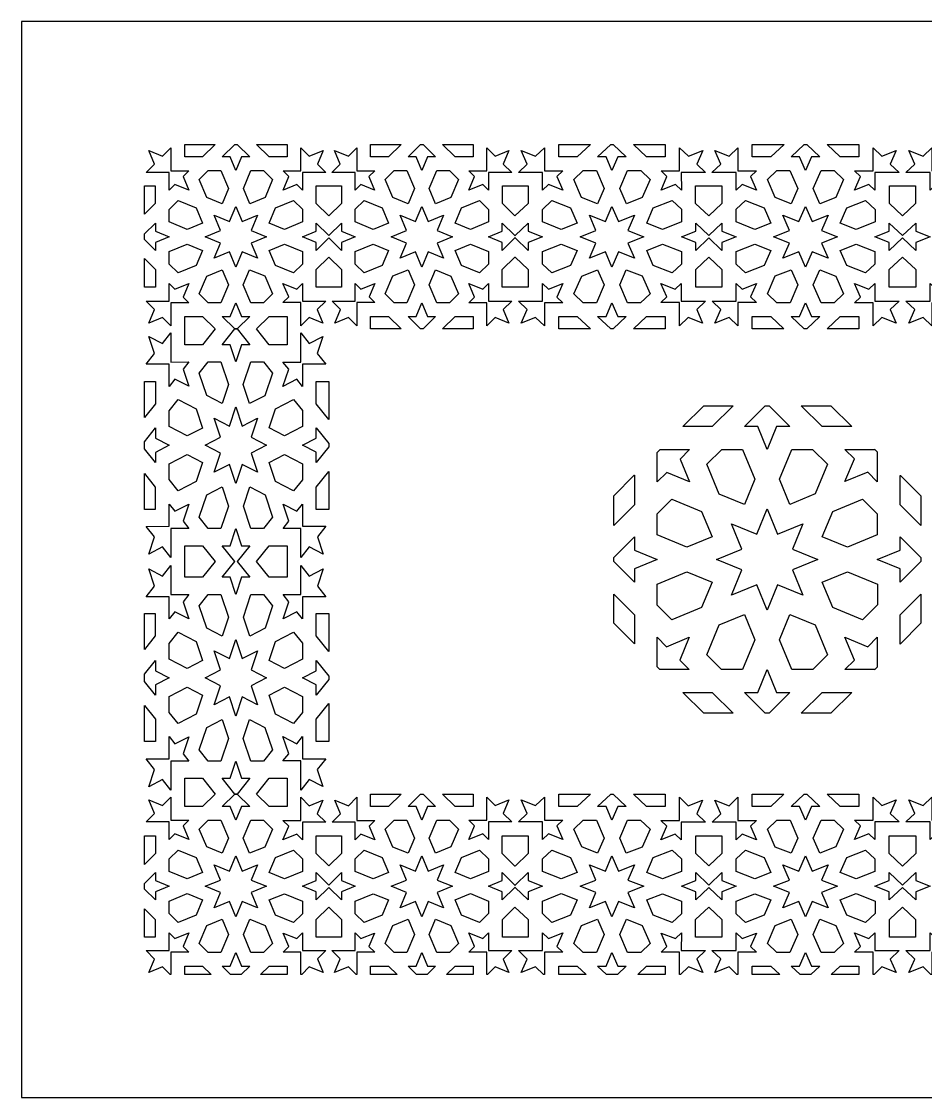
# Model space of a CAD drawing. Extents: x -445 to 445, y -175 to 175.
# Drawn here: x -445 to -150.9, y -175 to 175 of the extents above; entities that cross this region are included whole.
import ezdxf

# ---------------------------------------------------------------- set-up
doc = ezdxf.new("R2010")
doc.units = 0
doc.header["$MEASUREMENT"] = 0
doc.layers.add('LAYER_1', color=18, linetype='CONTINUOUS')

msp = doc.modelspace()

# ---------------------------------------------------------------- linework, layer by layer
at = {"layer": 'LAYER_1'}
for points in [[(-445, -175), (445, -175), (445, 175), (-445, 175)], [(-396.38, 126.46), (-390.58, 126.46), (-392.44, 124.62), (-390.59, 120.18), (-395.07, 122.02), (-396.93, 120.18), (-396.92, 125.93), (-404.49, 125.93), (-401.75, 128.64), (-403.61, 133.08), (-399.13, 131.24), (-396.38, 133.96)], [(-386.08, 130.93), (-391.91, 130.93), (-391.91, 135), (-381.97, 135)], [(-374.87, 134.99), (-370.76, 130.93), (-373.4, 130.93), (-375.25, 126.49), (-377.11, 130.93), (-379.74, 130.93), (-375.63, 134.99), (-375.64, 135), (-374.86, 135)], [(-358.59, 130.93), (-364.42, 130.93), (-368.53, 135), (-358.59, 135)], [(-351.36, 131.24), (-346.88, 133.08), (-348.74, 128.64), (-345.99, 125.92), (-353.57, 125.93), (-353.57, 120.18), (-355.43, 122.02), (-359.91, 120.19), (-358.05, 124.62), (-359.91, 126.47), (-354.11, 126.46), (-354.1, 133.95)], [(-335.89, 126.46), (-330.08, 126.47), (-331.94, 124.62), (-330.09, 120.19), (-334.57, 122.02), (-336.43, 120.18), (-336.42, 125.93), (-344, 125.92), (-341.26, 128.64), (-343.11, 133.08), (-338.63, 131.24), (-335.89, 133.95)], [(-325.58, 130.93), (-331.4, 130.93), (-331.4, 135), (-321.47, 135)], [(-314.36, 134.99), (-310.26, 130.93), (-312.89, 130.93), (-314.74, 126.49), (-316.6, 130.93), (-319.23, 130.93), (-315.13, 134.99), (-315.14, 135), (-314.35, 135)], [(-298.09, 130.93), (-303.91, 130.93), (-308.02, 135), (-298.09, 135)], [(-290.87, 131.24), (-286.39, 133.08), (-288.24, 128.64), (-285.51, 125.93), (-293.07, 125.93), (-293.07, 120.18), (-294.93, 122.02), (-299.41, 120.18), (-297.55, 124.62), (-299.41, 126.46), (-293.61, 126.46), (-293.62, 133.96)], [(-274.87, 126.46), (-268.83, 126.46), (-270.77, 124.62), (-268.84, 120.18), (-273.5, 122.02), (-275.44, 120.18), (-275.43, 125.93), (-283.31, 125.93), (-280.46, 128.64), (-282.39, 133.08), (-277.73, 131.24), (-274.87, 133.96)], [(-264.15, 130.93), (-270.21, 130.93), (-270.21, 135), (-259.87, 135)], [(-252.48, 134.99), (-248.2, 130.93), (-250.94, 130.93), (-252.87, 126.49), (-254.81, 130.93), (-257.54, 130.93), (-253.27, 134.99), (-253.28, 135), (-252.46, 135)], [(-235.54, 130.93), (-241.6, 130.93), (-245.88, 135), (-235.54, 135)], [(-228.01, 131.24), (-223.35, 133.08), (-225.28, 128.64), (-222.42, 125.92), (-230.31, 125.93), (-230.3, 120.18), (-232.24, 122.02), (-236.9, 120.19), (-234.97, 124.62), (-236.91, 126.47), (-230.87, 126.46), (-230.86, 133.95)], [(-211.9, 126.46), (-205.86, 126.47), (-207.8, 124.62), (-205.86, 120.19), (-210.53, 122.02), (-212.46, 120.18), (-212.46, 125.93), (-220.35, 125.92), (-217.49, 128.64), (-219.42, 133.08), (-214.76, 131.24), (-211.91, 133.95)], [(-201.17, 130.93), (-207.23, 130.93), (-207.23, 135), (-196.89, 135)], [(-189.5, 134.99), (-185.22, 130.93), (-187.96, 130.93), (-189.89, 126.49), (-191.83, 130.93), (-194.56, 130.93), (-190.29, 134.99), (-190.3, 135), (-189.49, 135)], [(-172.56, 130.93), (-178.62, 130.93), (-182.9, 135), (-172.56, 135)], [(-165.04, 131.24), (-160.38, 133.08), (-162.31, 128.64), (-159.46, 125.93), (-167.34, 125.93), (-167.33, 120.18), (-169.27, 122.02), (-173.93, 120.18), (-172, 124.62), (-173.94, 126.46), (-167.9, 126.46), (-167.9, 133.96)], [(-148.78, 126.46), (-142.74, 126.46), (-144.68, 124.62), (-142.75, 120.18), (-147.41, 122.02), (-149.35, 120.18), (-149.34, 125.93), (-157.22, 125.93), (-154.37, 128.64), (-156.3, 133.08), (-151.64, 131.24), (-148.78, 133.96)], [(-377.68, 120.68), (-379.75, 115.74), (-384.73, 117.78), (-387.16, 123.59), (-384.22, 126.49), (-380.11, 126.49)], [(-363.34, 123.59), (-365.77, 117.78), (-370.75, 115.74), (-372.82, 120.69), (-370.39, 126.49), (-366.28, 126.49)], [(-317.17, 120.69), (-319.24, 115.74), (-324.22, 117.78), (-326.65, 123.59), (-323.72, 126.49), (-319.6, 126.49)], [(-302.84, 123.59), (-305.27, 117.78), (-310.25, 115.74), (-312.32, 120.68), (-309.89, 126.49), (-305.77, 126.49)], [(-255.4, 120.68), (-257.55, 115.74), (-262.74, 117.78), (-265.27, 123.59), (-262.21, 126.49), (-257.93, 126.49)], [(-240.48, 123.59), (-243.01, 117.78), (-248.19, 115.74), (-250.35, 120.69), (-247.82, 126.49), (-243.53, 126.49)], [(-192.42, 120.69), (-194.58, 115.74), (-199.76, 117.78), (-202.29, 123.59), (-199.24, 126.49), (-194.95, 126.49)], [(-177.5, 123.59), (-180.03, 117.78), (-185.21, 115.74), (-187.37, 120.68), (-184.84, 126.49), (-180.55, 126.49)], [(-401.46, 115.81), (-405, 112.32), (-405, 121.58), (-401.46, 121.58)], [(-340.9, 115.81), (-344.99, 111.75), (-345, 111.76), (-345, 111.75), (-349.1, 115.81), (-349.1, 121.57), (-340.9, 121.57)], [(-280.15, 115.81), (-284.43, 111.76), (-288.54, 115.81), (-288.54, 121.58), (-280.15, 121.58)], [(-217.12, 115.81), (-221.38, 111.75), (-221.38, 111.76), (-221.39, 111.75), (-225.65, 115.81), (-225.65, 121.57), (-217.12, 121.57)], [(-154.06, 115.81), (-158.34, 111.76), (-162.61, 115.81), (-162.61, 121.58), (-154.06, 121.58)], [(-388.18, 114.38), (-386.12, 109.44), (-391.11, 107.39), (-396.97, 109.8), (-396.97, 113.88), (-394.04, 116.78)], [(-353.56, 113.91), (-353.56, 109.81), (-359.42, 107.4), (-364.4, 109.44), (-362.33, 114.39), (-356.47, 116.8)], [(-327.66, 114.39), (-325.59, 109.44), (-330.58, 107.4), (-336.44, 109.81), (-336.44, 113.91), (-333.53, 116.8)], [(-293.02, 113.88), (-293.02, 109.8), (-298.88, 107.39), (-303.88, 109.44), (-301.82, 114.38), (-295.95, 116.78)], [(-266.33, 114.38), (-264.18, 109.44), (-269.38, 107.39), (-275.48, 109.8), (-275.48, 113.88), (-272.43, 116.78)], [(-230.29, 113.91), (-230.29, 109.81), (-236.39, 107.4), (-241.58, 109.44), (-239.43, 114.39), (-233.32, 116.8)], [(-203.34, 114.39), (-201.19, 109.44), (-206.37, 107.4), (-212.48, 109.81), (-212.47, 113.91), (-209.44, 116.8)], [(-167.28, 113.88), (-167.28, 109.8), (-173.39, 107.39), (-178.58, 109.44), (-176.44, 114.38), (-170.34, 116.78)], [(-373.19, 109.94), (-368.2, 111.99), (-370.27, 107.05), (-365.27, 105), (-370.26, 102.95), (-368.2, 98.01), (-373.19, 100.06), (-375.25, 95.12), (-377.32, 100.06), (-382.31, 98.01), (-380.24, 102.95), (-385.23, 105), (-380.24, 107.05), (-382.31, 111.99), (-377.32, 109.94), (-375.25, 114.88)], [(-312.68, 109.94), (-307.69, 111.99), (-309.75, 107.05), (-304.77, 105), (-309.75, 102.95), (-307.69, 98.01), (-312.68, 100.06), (-314.74, 95.12), (-316.81, 100.06), (-321.8, 98.01), (-319.73, 102.95), (-324.72, 105), (-319.73, 107.05), (-321.79, 111.99), (-316.81, 109.94), (-314.74, 114.88)], [(-250.73, 109.94), (-245.54, 111.99), (-247.69, 107.05), (-242.49, 105), (-247.68, 102.95), (-245.53, 98.01), (-250.73, 100.06), (-252.87, 95.12), (-255.03, 100.06), (-260.22, 98.01), (-258.07, 102.95), (-263.26, 105), (-258.07, 107.05), (-260.22, 111.99), (-255.03, 109.94), (-252.87, 114.88)], [(-187.74, 109.94), (-182.55, 111.99), (-184.7, 107.05), (-179.51, 105), (-184.7, 102.95), (-182.55, 98.01), (-187.74, 100.06), (-189.89, 95.12), (-192.04, 100.06), (-197.24, 98.01), (-195.09, 102.95), (-200.28, 105), (-195.08, 107.05), (-197.23, 111.99), (-192.04, 109.94), (-189.89, 114.88)], [(-401.44, 106.83), (-396.96, 104.99), (-401.44, 103.16), (-401.44, 100.55), (-405, 104.08), (-405, 105.9), (-401.44, 109.44)], [(-340.92, 106.83), (-336.44, 104.99), (-340.92, 103.15), (-340.92, 100.55), (-345, 104.59), (-349.08, 100.55), (-349.08, 103.15), (-353.56, 104.99), (-349.08, 106.83), (-349.08, 109.43), (-345, 105.39), (-340.92, 109.43)], [(-280.13, 106.83), (-275.47, 104.99), (-280.13, 103.16), (-280.13, 100.55), (-284.4, 104.61), (-284.4, 104.62), (-284.43, 104.59), (-284.46, 104.62), (-284.46, 104.61), (-288.56, 100.55), (-288.56, 103.16), (-293.04, 104.99), (-288.56, 106.83), (-288.56, 109.44), (-284.46, 105.37), (-284.46, 105.38), (-284.46, 105.37), (-284.43, 105.4), (-284.4, 105.37), (-284.4, 105.38), (-284.4, 105.37), (-280.13, 109.44)], [(-217.14, 106.83), (-212.47, 104.99), (-217.14, 103.15), (-217.14, 100.55), (-221.38, 104.59), (-225.63, 100.55), (-225.63, 103.15), (-230.29, 104.99), (-225.63, 106.83), (-225.63, 109.43), (-221.38, 105.39), (-217.14, 109.43)], [(-154.04, 106.83), (-149.38, 104.99), (-154.04, 103.16), (-154.04, 100.55), (-158.31, 104.61), (-158.31, 104.62), (-158.34, 104.59), (-158.37, 104.62), (-158.37, 104.61), (-162.64, 100.55), (-162.64, 103.16), (-167.3, 104.99), (-162.64, 106.83), (-162.64, 109.44), (-158.37, 105.37), (-158.37, 105.38), (-158.37, 105.37), (-158.34, 105.4), (-158.31, 105.37), (-158.31, 105.38), (-158.31, 105.37), (-154.04, 109.44)], [(-386.1, 100.56), (-388.17, 95.61), (-394.03, 93.21), (-396.94, 96.09), (-396.94, 100.2), (-391.08, 102.6)], [(-353.56, 100.19), (-353.56, 96.08), (-356.47, 93.2), (-362.33, 95.6), (-364.4, 100.55), (-359.42, 102.59)], [(-325.59, 100.55), (-327.66, 95.6), (-333.53, 93.2), (-336.44, 96.08), (-336.44, 100.19), (-330.58, 102.59)], [(-293.05, 100.2), (-293.06, 96.09), (-295.97, 93.21), (-301.83, 95.61), (-303.9, 100.56), (-298.92, 102.6)], [(-264.16, 100.56), (-266.32, 95.61), (-272.42, 93.21), (-275.45, 96.09), (-275.45, 100.2), (-269.35, 102.6)], [(-230.29, 100.19), (-230.29, 96.08), (-233.32, 93.2), (-239.43, 95.6), (-241.58, 100.55), (-236.39, 102.59)], [(-201.19, 100.55), (-203.34, 95.6), (-209.44, 93.2), (-212.47, 96.08), (-212.48, 100.19), (-206.37, 102.59)], [(-167.32, 100.2), (-167.32, 96.09), (-170.35, 93.21), (-176.45, 95.61), (-178.61, 100.56), (-173.42, 102.6)], [(-340.92, 94.34), (-340.92, 88.57), (-349.07, 88.57), (-349.07, 94.34), (-345, 98.37)], [(-280.13, 94.34), (-280.13, 88.58), (-288.56, 88.58), (-288.56, 94.34), (-284.45, 98.4), (-284.43, 98.37), (-284.4, 98.4)], [(-217.14, 94.34), (-217.14, 88.57), (-225.63, 88.57), (-225.63, 94.34), (-221.38, 98.37)], [(-154.04, 94.34), (-154.04, 88.58), (-162.64, 88.58), (-162.64, 94.34), (-158.37, 98.4), (-158.34, 98.37), (-158.31, 98.4)], [(-401.44, 94.34), (-401.44, 88.58), (-405, 88.58), (-405, 97.86)], [(-377.67, 89.31), (-380.1, 83.5), (-384.22, 83.5), (-387.15, 86.4), (-384.72, 92.21), (-379.74, 94.25)], [(-365.79, 92.22), (-363.36, 86.41), (-366.29, 83.51), (-370.41, 83.51), (-372.84, 89.32), (-370.77, 94.26)], [(-317.16, 89.32), (-319.59, 83.51), (-323.7, 83.51), (-326.64, 86.41), (-324.21, 92.22), (-319.23, 94.26)], [(-305.27, 92.21), (-302.85, 86.4), (-305.78, 83.5), (-309.9, 83.5), (-312.32, 89.31), (-310.26, 94.25)], [(-255.39, 89.31), (-257.92, 83.5), (-262.21, 83.5), (-265.26, 86.4), (-262.73, 92.21), (-257.55, 94.25)], [(-243.02, 92.22), (-240.49, 86.41), (-243.55, 83.51), (-247.83, 83.51), (-250.36, 89.32), (-248.21, 94.26)], [(-192.41, 89.32), (-194.93, 83.51), (-199.22, 83.51), (-202.27, 86.41), (-199.75, 92.22), (-194.56, 94.26)], [(-180.04, 92.21), (-177.51, 86.4), (-180.56, 83.5), (-184.85, 83.5), (-187.38, 89.31), (-185.22, 94.25)], [(-395.07, 87.97), (-390.59, 89.81), (-392.45, 85.37), (-390.59, 83.53), (-396.39, 83.53), (-396.38, 76.03), (-399.13, 78.75), (-403.61, 76.91), (-401.75, 81.34), (-404.49, 84.06), (-396.93, 84.06), (-396.93, 89.81)], [(-353.59, 84.08), (-346.03, 84.08), (-348.77, 81.37), (-346.91, 76.93), (-351.39, 78.77), (-354.14, 76.05), (-354.13, 83.55), (-359.93, 83.55), (-358.07, 85.39), (-359.93, 89.83), (-355.45, 87.99), (-353.59, 89.83)], [(-334.55, 87.99), (-330.07, 89.83), (-331.92, 85.39), (-330.06, 83.55), (-335.86, 83.55), (-335.86, 76.05), (-338.6, 78.77), (-343.08, 76.93), (-341.23, 81.37), (-343.97, 84.08), (-336.4, 84.08), (-336.41, 89.83)], [(-293.07, 84.06), (-285.5, 84.06), (-288.24, 81.34), (-286.39, 76.91), (-290.87, 78.75), (-293.61, 76.03), (-293.61, 83.53), (-299.41, 83.53), (-297.55, 85.37), (-299.4, 89.81), (-294.92, 87.97), (-293.06, 89.81)], [(-273.5, 87.97), (-268.84, 89.81), (-270.77, 85.37), (-268.84, 83.53), (-274.87, 83.53), (-274.87, 76.03), (-277.73, 78.75), (-282.39, 76.91), (-280.46, 81.34), (-283.31, 84.06), (-275.44, 84.06), (-275.44, 89.81)], [(-230.33, 84.08), (-222.46, 84.08), (-225.31, 81.37), (-223.38, 76.93), (-228.04, 78.77), (-230.9, 76.05), (-230.89, 83.55), (-236.93, 83.55), (-234.99, 85.39), (-236.93, 89.83), (-232.26, 87.99), (-230.33, 89.83)], [(-210.5, 87.99), (-205.84, 89.83), (-207.77, 85.39), (-205.84, 83.55), (-211.87, 83.55), (-211.87, 76.05), (-214.73, 78.77), (-219.39, 76.93), (-217.46, 81.37), (-220.31, 84.08), (-212.44, 84.08), (-212.44, 89.83)], [(-167.33, 84.06), (-159.46, 84.06), (-162.31, 81.34), (-160.38, 76.91), (-165.04, 78.75), (-167.9, 76.03), (-167.89, 83.53), (-173.93, 83.53), (-172, 85.37), (-173.93, 89.81), (-169.26, 87.97), (-167.33, 89.81)], [(-147.41, 87.97), (-142.75, 89.81), (-144.68, 85.37), (-142.75, 83.53), (-148.78, 83.53), (-148.78, 76.03), (-151.64, 78.75), (-156.3, 76.91), (-154.37, 81.34), (-157.22, 84.06), (-149.35, 84.06), (-149.35, 89.81)], [(-373.4, 79.07), (-370.76, 79.07), (-374.87, 75.01), (-374.86, 75), (-375.64, 75), (-375.63, 75.01), (-379.74, 79.07), (-377.11, 79.07), (-375.25, 83.51)], [(-312.89, 79.07), (-310.26, 79.07), (-314.36, 75.01), (-314.35, 75), (-315.14, 75), (-315.13, 75.01), (-319.23, 79.07), (-316.6, 79.07), (-314.74, 83.51)], [(-250.94, 79.07), (-248.2, 79.07), (-252.48, 75.01), (-252.46, 75), (-253.28, 75), (-253.27, 75.01), (-257.54, 79.07), (-254.81, 79.07), (-252.87, 83.51)], [(-187.96, 79.07), (-185.22, 79.07), (-189.5, 75.01), (-189.49, 75), (-190.31, 75), (-190.29, 75.01), (-194.56, 79.07), (-191.83, 79.07), (-189.89, 83.51)], [(-381.98, 75), (-386.08, 69.87), (-391.91, 69.87), (-391.91, 75), (-391.91, 79.07), (-386.08, 79.07)], [(-358.59, 75), (-358.59, 69.87), (-364.42, 69.87), (-368.52, 75), (-364.42, 79.07), (-358.59, 79.07)], [(-321.47, 75), (-331.4, 75), (-331.4, 79.07), (-325.58, 79.07)], [(-298.09, 75), (-308.02, 75), (-303.91, 79.07), (-298.09, 79.07)], [(-259.88, 75), (-270.21, 75), (-270.21, 79.07), (-264.15, 79.07)], [(-235.54, 75), (-245.87, 75), (-241.6, 79.07), (-235.54, 79.07)], [(-196.9, 75), (-207.23, 75), (-207.23, 79.07), (-201.17, 79.07)], [(-172.56, 75), (-182.89, 75), (-178.62, 79.07), (-172.56, 79.07)], [(-396.39, 64.24), (-390.59, 64.25), (-392.45, 61.92), (-390.59, 56.33), (-395.07, 58.65), (-396.93, 56.32), (-396.93, 63.57), (-404.49, 63.58), (-401.75, 67), (-403.61, 72.59), (-399.13, 70.28), (-396.38, 73.7)], [(-374.87, 74.98), (-370.76, 69.86), (-373.4, 69.86), (-375.25, 64.27), (-377.11, 69.86), (-379.74, 69.86), (-375.63, 74.98), (-375.64, 75), (-374.86, 75)], [(-351.39, 70.25), (-346.91, 72.57), (-348.77, 66.97), (-346.03, 63.55), (-353.59, 63.54), (-353.59, 56.3), (-355.45, 58.62), (-359.93, 56.3), (-358.07, 61.9), (-359.93, 64.22), (-354.13, 64.21), (-354.14, 73.68)], [(-377.67, 56.96), (-379.74, 50.72), (-384.72, 53.3), (-387.15, 60.62), (-384.22, 64.28), (-380.1, 64.28)], [(-363.36, 60.61), (-365.79, 53.29), (-370.77, 50.71), (-372.84, 56.95), (-370.41, 64.27), (-366.29, 64.27)], [(-401.44, 50.61), (-405, 46.17), (-405, 57.88), (-401.44, 57.88)], [(-345, 45.53), (-349.07, 50.62), (-349.07, 57.89), (-345, 57.89)], [(-388.17, 49.01), (-386.1, 42.77), (-391.08, 40.19), (-396.94, 43.23), (-396.94, 48.4), (-394.03, 52.04)], [(-373.19, 43.4), (-368.2, 45.98), (-370.26, 39.75), (-365.27, 37.17), (-370.27, 34.59), (-368.2, 28.36), (-373.19, 30.94), (-375.25, 24.71), (-377.32, 30.94), (-382.31, 28.36), (-380.24, 34.59), (-385.23, 37.17), (-380.24, 39.75), (-382.31, 45.98), (-377.32, 43.4), (-375.25, 49.63)], [(-353.56, 48.42), (-353.56, 43.24), (-359.42, 40.2), (-364.4, 42.78), (-362.33, 49.02), (-356.47, 52.05)], [(-220.26, 43.22), (-229.81, 43.22), (-223.03, 50), (-213.48, 50)], [(-201.75, 49.98), (-194.97, 43.21), (-199.31, 43.21), (-202.37, 35.82), (-205.44, 43.21), (-209.78, 43.21), (-203, 49.98), (-203.03, 50), (-201.73, 50)], [(-174.87, 43.26), (-174.87, 43.22), (-184.49, 43.22), (-191.27, 50), (-181.61, 50)], [(-401.44, 39.5), (-396.96, 37.18), (-401.44, 34.86), (-401.44, 31.58), (-405, 36.04), (-405, 38.33), (-401.44, 42.78)], [(-345, 37.69), (-345, 36.68), (-349.08, 31.58), (-349.08, 34.87), (-353.56, 37.18), (-349.08, 39.5), (-349.08, 42.78)], [(-237.24, 35.75), (-227.66, 35.75), (-230.73, 32.68), (-227.67, 25.29), (-235.07, 28.35), (-238.14, 25.28), (-238.13, 34.86), (-238.17, 34.86), (-237.24, 35.79)], [(-206.36, 26.14), (-209.77, 17.89), (-218, 21.3), (-222.01, 30.98), (-217.16, 35.81), (-210.37, 35.81)], [(-182.73, 30.99), (-186.74, 21.32), (-194.96, 17.91), (-198.38, 26.16), (-194.37, 35.83), (-187.57, 35.83)], [(-166.51, 34.89), (-166.58, 34.89), (-166.58, 25.31), (-169.65, 28.39), (-177.05, 25.32), (-173.98, 32.72), (-177.05, 35.79), (-167.48, 35.78), (-167.48, 35.87)], [(-386.12, 31.57), (-388.18, 25.35), (-394.04, 22.32), (-396.97, 25.98), (-396.97, 31.12), (-391.11, 34.15)], [(-353.56, 31.11), (-353.56, 25.93), (-356.47, 22.3), (-362.33, 25.33), (-364.4, 31.57), (-359.42, 34.15)], [(-345, 28.65), (-345, 16.27), (-349.1, 16.27), (-349.1, 23.55), (-345, 28.66)], [(-401.46, 23.54), (-401.46, 16.27), (-405, 16.27), (-405, 27.95)], [(-245.59, 17.77), (-252.32, 11.04), (-252.32, 20.71), (-245.65, 27.38), (-245.59, 27.38)], [(-152.32, 20.71), (-152.32, 11.05), (-152.36, 11.01), (-159.14, 17.76), (-159.14, 27.37), (-158.98, 27.37)], [(-377.68, 17.4), (-380.11, 10.08), (-384.22, 10.08), (-387.16, 13.74), (-384.73, 21.06), (-379.75, 23.63)], [(-365.77, 21.05), (-363.34, 13.73), (-366.28, 10.07), (-370.39, 10.07), (-372.82, 17.39), (-370.75, 23.63)], [(-395.07, 15.71), (-390.59, 18.03), (-392.44, 12.43), (-390.58, 10.11), (-396.38, 10.12), (-396.38, 0.65), (-399.13, 4.08), (-403.61, 1.76), (-401.75, 7.36), (-404.49, 10.78), (-396.92, 10.79), (-396.93, 18.03)], [(-353.57, 10.79), (-345.99, 10.79), (-348.74, 7.36), (-346.88, 1.77), (-351.36, 4.08), (-354.1, 0.66), (-354.11, 10.11), (-359.91, 10.11), (-358.05, 12.43), (-359.91, 18.02), (-355.43, 15.71), (-353.57, 18.03)], [(-223.7, 15.66), (-220.29, 7.41), (-228.51, 4.01), (-238.19, 8.02), (-238.19, 14.86), (-233.38, 19.67)], [(-166.56, 14.85), (-166.56, 8), (-176.24, 3.99), (-184.47, 7.4), (-181.05, 15.64), (-171.37, 19.65)], [(-198.96, 8.24), (-190.72, 11.65), (-194.13, 3.41), (-185.9, 0), (-194.13, -3.41), (-190.72, -11.64), (-198.96, -8.23), (-202.37, -16.47), (-205.78, -8.24), (-214.01, -11.65), (-210.6, -3.41), (-218.85, 0), (-210.61, 3.41), (-214.02, 11.65), (-205.78, 8.23), (-202.37, 16.47)], [(-373.4, 4.48), (-370.76, 4.48), (-374.87, -0.64), (-374.86, -0.66), (-374.87, -0.67), (-370.76, -5.79), (-373.4, -5.79), (-375.25, -11.38), (-377.11, -5.79), (-379.74, -5.79), (-375.63, -0.67), (-375.64, -0.66), (-375.63, -0.64), (-379.74, 4.48), (-377.11, 4.48), (-375.25, 10.07)], [(-245.59, 3.08), (-238.19, 0.02), (-245.59, -3.05), (-245.59, -7.39), (-252.32, -0.65), (-252.32, 0.68), (-245.59, 7.42)], [(-152.37, 0.64), (-152.37, 0.63), (-152.32, 0.68), (-152.32, -0.67), (-152.37, -0.62), (-152.37, -0.63), (-152.37, -0.62), (-159.14, -7.39), (-159.14, -3.05), (-166.54, 0.01), (-159.14, 3.07), (-159.14, 7.42)], [(-381.97, -0.66), (-386.08, -5.79), (-391.91, -5.79), (-391.91, -0.66), (-391.91, 4.48), (-386.08, 4.48)], [(-358.59, -0.66), (-358.59, -5.79), (-364.42, -5.79), (-368.53, -0.66), (-364.42, 4.48), (-358.59, 4.48)], [(-396.38, -11.43), (-390.58, -11.42), (-392.44, -13.75), (-390.59, -19.34), (-395.07, -17.02), (-396.93, -19.34), (-396.92, -12.1), (-404.49, -12.09), (-401.75, -8.67), (-403.61, -3.08), (-399.13, -5.39), (-396.38, -1.96)], [(-351.36, -5.39), (-346.88, -3.08), (-348.74, -8.67), (-345.99, -12.1), (-353.57, -12.1), (-353.57, -19.34), (-355.43, -17.02), (-359.91, -19.33), (-358.05, -13.74), (-359.91, -11.42), (-354.11, -11.42), (-354.1, -1.97)], [(-220.29, -7.41), (-223.7, -15.65), (-233.38, -19.66), (-238.19, -14.85), (-238.19, -8.01), (-228.51, -4)], [(-166.51, -8), (-166.51, -14.79), (-171.35, -19.63), (-181.03, -15.63), (-184.43, -7.4), (-176.19, -3.99)], [(-377.68, -18.71), (-379.75, -24.94), (-384.73, -22.37), (-387.16, -15.05), (-384.22, -11.39), (-380.11, -11.39)], [(-363.34, -15.04), (-365.77, -22.37), (-370.75, -24.94), (-372.82, -18.71), (-370.39, -11.38), (-366.28, -11.38)], [(-245.55, -18.01), (-245.55, -27.48), (-252.32, -20.71), (-252.32, -11.26), (-252.31, -11.25)], [(-152.32, -20.71), (-159.1, -27.49), (-159.1, -18.02), (-152.32, -11.26)], [(-401.46, -24.85), (-405, -29.26), (-405, -17.58), (-401.46, -17.58)], [(-345, -29.96), (-345, -29.97), (-349.1, -24.86), (-349.1, -17.59), (-345, -17.59)], [(-206.38, -26.14), (-210.39, -35.82), (-217.19, -35.82), (-222.03, -30.98), (-218.02, -21.3), (-209.8, -17.9)], [(-186.72, -21.3), (-182.71, -30.98), (-187.56, -35.82), (-194.36, -35.82), (-198.36, -26.14), (-194.95, -17.9)], [(-388.18, -26.66), (-386.12, -32.88), (-391.11, -35.47), (-396.97, -32.43), (-396.97, -27.29), (-394.04, -23.63)], [(-353.56, -27.25), (-353.56, -32.42), (-359.42, -35.46), (-364.4, -32.88), (-362.33, -26.64), (-356.47, -23.61)], [(-373.19, -32.25), (-368.2, -29.67), (-370.27, -35.9), (-365.27, -38.48), (-370.26, -41.06), (-368.2, -47.29), (-373.19, -44.71), (-375.25, -50.94), (-377.32, -44.71), (-382.31, -47.29), (-380.24, -41.06), (-385.23, -38.48), (-380.24, -35.9), (-382.31, -29.67), (-377.32, -32.25), (-375.25, -26.02)], [(-235.1, -28.37), (-227.7, -25.31), (-230.77, -32.71), (-227.7, -35.78), (-237.26, -35.77), (-238.17, -34.87), (-238.17, -25.3)], [(-166.59, -34.88), (-166.49, -34.88), (-167.48, -35.87), (-167.48, -35.76), (-177.06, -35.77), (-173.99, -32.7), (-177.05, -25.3), (-169.65, -28.37), (-166.58, -25.3)], [(-401.44, -36.17), (-396.96, -38.49), (-401.44, -40.81), (-401.44, -44.09), (-405, -39.64), (-405, -37.35), (-401.44, -32.89)], [(-345, -37.99), (-345, -39), (-349.08, -44.1), (-349.08, -40.81), (-353.56, -38.49), (-349.08, -36.18), (-349.08, -32.89)], [(-199.31, -43.21), (-194.97, -43.21), (-201.75, -49.98), (-201.73, -50), (-203.02, -50), (-203, -49.98), (-209.78, -43.21), (-205.44, -43.21), (-202.37, -35.82)], [(-386.1, -44.08), (-388.17, -50.32), (-394.03, -53.35), (-396.94, -49.72), (-396.94, -44.54), (-391.08, -41.5)], [(-353.56, -44.55), (-353.56, -49.73), (-356.47, -53.36), (-362.33, -50.33), (-364.4, -44.09), (-359.42, -41.52)], [(-213.47, -50), (-223.03, -50), (-229.82, -43.21), (-220.26, -43.21)], [(-174.87, -43.26), (-181.61, -50), (-191.28, -50), (-184.49, -43.21), (-174.87, -43.21)], [(-401.44, -51.92), (-401.44, -59.19), (-405, -59.19), (-405, -47.49)], [(-345, -59.2), (-349.07, -59.2), (-349.07, -51.93), (-345, -46.84)], [(-377.67, -58.27), (-380.1, -65.59), (-384.22, -65.59), (-387.15, -61.93), (-384.72, -54.61), (-379.74, -52.03)], [(-365.79, -54.6), (-363.36, -61.92), (-366.29, -65.58), (-370.41, -65.58), (-372.84, -58.26), (-370.77, -52.02)], [(-395.07, -59.96), (-390.59, -57.64), (-392.45, -63.23), (-390.59, -65.56), (-396.39, -65.55), (-396.38, -75.02), (-399.13, -71.59), (-403.61, -73.9), (-401.75, -68.31), (-404.49, -64.89), (-396.93, -64.88), (-396.93, -57.63)], [(-353.59, -64.85), (-346.03, -64.86), (-348.77, -68.28), (-346.91, -73.88), (-351.39, -71.56), (-354.14, -74.99), (-354.13, -65.53), (-359.93, -65.53), (-358.07, -63.21), (-359.93, -57.61), (-355.45, -59.93), (-353.59, -57.61)], [(-373.4, -71.17), (-370.76, -71.17), (-374.87, -76.29), (-374.86, -76.31), (-375.64, -76.31), (-375.63, -76.29), (-379.74, -71.17), (-377.11, -71.17), (-375.25, -65.58)], [(-381.98, -76.31), (-386.08, -80.38), (-391.91, -80.38), (-391.91, -76.31), (-391.91, -71.18), (-386.08, -71.18)], [(-358.59, -76.31), (-358.59, -80.38), (-364.42, -80.38), (-368.52, -76.31), (-364.42, -71.18), (-358.59, -71.18)], [(-374.87, -76.32), (-370.76, -80.38), (-373.4, -80.38), (-375.25, -84.82), (-377.11, -80.38), (-379.74, -80.38), (-375.63, -76.32), (-375.64, -76.31), (-374.86, -76.31)], [(-325.58, -80.38), (-331.4, -80.38), (-331.4, -76.31), (-321.47, -76.31)], [(-314.36, -76.32), (-310.26, -80.38), (-312.89, -80.38), (-314.74, -84.82), (-316.6, -80.38), (-319.23, -80.38), (-315.13, -76.32), (-315.14, -76.31), (-314.35, -76.31)], [(-298.09, -80.38), (-303.91, -80.38), (-308.02, -76.31), (-298.09, -76.31)], [(-264.15, -80.38), (-270.21, -80.38), (-270.21, -76.31), (-259.88, -76.31)], [(-252.48, -76.32), (-248.2, -80.38), (-250.94, -80.38), (-252.87, -84.82), (-254.81, -80.38), (-257.54, -80.38), (-253.27, -76.32), (-253.28, -76.31), (-252.46, -76.31)], [(-235.54, -80.38), (-241.6, -80.38), (-245.87, -76.31), (-235.54, -76.31)], [(-201.17, -80.38), (-207.23, -80.38), (-207.23, -76.31), (-196.9, -76.31)], [(-189.5, -76.32), (-185.22, -80.38), (-187.96, -80.38), (-189.89, -84.82), (-191.83, -80.38), (-194.56, -80.38), (-190.29, -76.32), (-190.31, -76.31), (-189.49, -76.31)], [(-172.56, -80.38), (-178.62, -80.38), (-182.89, -76.31), (-172.56, -76.31)], [(-396.39, -84.84), (-390.59, -84.84), (-392.45, -86.68), (-390.59, -91.12), (-395.07, -89.28), (-396.93, -91.12), (-396.93, -85.37), (-404.49, -85.37), (-401.75, -82.66), (-403.61, -78.22), (-399.13, -80.06), (-396.38, -77.34)], [(-351.39, -80.08), (-346.91, -78.24), (-348.77, -82.68), (-346.03, -85.39), (-353.59, -85.4), (-353.59, -91.14), (-355.45, -89.3), (-359.93, -91.14), (-358.07, -86.7), (-359.93, -84.86), (-354.13, -84.86), (-354.14, -77.36)], [(-335.86, -84.86), (-330.06, -84.86), (-331.92, -86.7), (-330.07, -91.14), (-334.55, -89.3), (-336.41, -91.14), (-336.4, -85.4), (-343.97, -85.39), (-341.23, -82.68), (-343.08, -78.24), (-338.6, -80.08), (-335.86, -77.36)], [(-290.87, -80.06), (-286.39, -78.22), (-288.24, -82.66), (-285.5, -85.37), (-293.07, -85.37), (-293.06, -91.12), (-294.92, -89.28), (-299.4, -91.12), (-297.55, -86.68), (-299.41, -84.84), (-293.61, -84.84), (-293.61, -77.34)], [(-274.87, -84.84), (-268.84, -84.84), (-270.77, -86.68), (-268.84, -91.12), (-273.5, -89.28), (-275.44, -91.12), (-275.44, -85.37), (-283.31, -85.37), (-280.46, -82.66), (-282.39, -78.22), (-277.73, -80.06), (-274.87, -77.34)], [(-228.04, -80.08), (-223.38, -78.24), (-225.31, -82.68), (-222.46, -85.39), (-230.33, -85.4), (-230.33, -91.14), (-232.26, -89.3), (-236.93, -91.14), (-234.99, -86.7), (-236.93, -84.86), (-230.89, -84.86), (-230.9, -77.36)], [(-211.87, -84.86), (-205.84, -84.86), (-207.77, -86.7), (-205.84, -91.14), (-210.5, -89.3), (-212.44, -91.14), (-212.44, -85.4), (-220.31, -85.39), (-217.46, -82.68), (-219.39, -78.24), (-214.73, -80.08), (-211.87, -77.36)], [(-165.04, -80.06), (-160.38, -78.22), (-162.31, -82.66), (-159.46, -85.37), (-167.33, -85.37), (-167.33, -91.12), (-169.26, -89.28), (-173.93, -91.12), (-172, -86.68), (-173.93, -84.84), (-167.89, -84.84), (-167.9, -77.34)], [(-148.78, -84.84), (-142.75, -84.84), (-144.68, -86.68), (-142.75, -91.12), (-147.41, -89.28), (-149.35, -91.12), (-149.35, -85.37), (-157.22, -85.37), (-154.37, -82.66), (-156.3, -78.22), (-151.64, -80.06), (-148.78, -77.34)], [(-377.67, -90.62), (-379.74, -95.56), (-384.72, -93.52), (-387.15, -87.71), (-384.22, -84.81), (-380.1, -84.81)], [(-363.36, -87.73), (-365.79, -93.53), (-370.77, -95.58), (-372.84, -90.63), (-370.41, -84.82), (-366.29, -84.82)], [(-317.16, -90.63), (-319.23, -95.58), (-324.21, -93.53), (-326.64, -87.73), (-323.7, -84.82), (-319.59, -84.82)], [(-302.85, -87.71), (-305.27, -93.52), (-310.26, -95.56), (-312.32, -90.62), (-309.9, -84.81), (-305.78, -84.81)], [(-255.39, -90.62), (-257.55, -95.56), (-262.73, -93.52), (-265.26, -87.71), (-262.21, -84.81), (-257.92, -84.81)], [(-240.49, -87.73), (-243.02, -93.53), (-248.21, -95.58), (-250.36, -90.63), (-247.83, -84.82), (-243.55, -84.82)], [(-192.41, -90.63), (-194.56, -95.58), (-199.75, -93.53), (-202.27, -87.73), (-199.22, -84.82), (-194.93, -84.82)], [(-177.51, -87.71), (-180.04, -93.52), (-185.22, -95.56), (-187.38, -90.62), (-184.85, -84.81), (-180.56, -84.81)], [(-401.44, -95.65), (-405, -99.17), (-405, -89.89), (-401.44, -89.89)], [(-340.92, -95.65), (-345, -99.68), (-349.07, -95.65), (-349.07, -89.88), (-340.92, -89.88)], [(-280.13, -95.65), (-284.4, -99.71), (-284.43, -99.68), (-284.45, -99.71), (-288.56, -95.65), (-288.56, -89.89), (-280.13, -89.89)], [(-217.14, -95.65), (-221.38, -99.68), (-225.63, -95.65), (-225.63, -89.88), (-217.14, -89.88)], [(-154.04, -95.65), (-158.31, -99.71), (-158.34, -99.68), (-158.37, -99.71), (-162.64, -95.65), (-162.64, -89.89), (-154.04, -89.89)], [(-388.17, -96.92), (-386.1, -101.87), (-391.08, -103.91), (-396.94, -101.51), (-396.94, -97.4), (-394.03, -94.52)], [(-373.19, -101.37), (-368.2, -99.32), (-370.26, -104.26), (-365.27, -106.31), (-370.27, -108.36), (-368.2, -113.3), (-373.19, -111.26), (-375.25, -116.19), (-377.32, -111.25), (-382.31, -113.3), (-380.24, -108.36), (-385.23, -106.31), (-380.24, -104.26), (-382.31, -99.32), (-377.32, -101.37), (-375.25, -96.43)], [(-353.56, -97.39), (-353.56, -101.5), (-359.42, -103.91), (-364.4, -101.86), (-362.33, -96.92), (-356.47, -94.51)], [(-327.66, -96.92), (-325.59, -101.86), (-330.58, -103.91), (-336.44, -101.5), (-336.44, -97.39), (-333.53, -94.51)], [(-312.68, -101.37), (-307.69, -99.32), (-309.75, -104.26), (-304.77, -106.31), (-309.75, -108.36), (-307.69, -113.3), (-312.68, -111.25), (-314.74, -116.19), (-316.81, -111.26), (-321.79, -113.3), (-319.73, -108.36), (-324.72, -106.31), (-319.73, -104.26), (-321.8, -99.32), (-316.81, -101.37), (-314.74, -96.43)], [(-293.06, -97.4), (-293.05, -101.51), (-298.92, -103.91), (-303.9, -101.87), (-301.83, -96.92), (-295.97, -94.52)], [(-266.32, -96.92), (-264.16, -101.87), (-269.35, -103.91), (-275.45, -101.51), (-275.45, -97.4), (-272.42, -94.52)], [(-250.73, -101.37), (-245.53, -99.32), (-247.68, -104.26), (-242.49, -106.31), (-247.69, -108.36), (-245.54, -113.3), (-250.73, -111.26), (-252.87, -116.19), (-255.03, -111.25), (-260.22, -113.3), (-258.07, -108.36), (-263.26, -106.31), (-258.07, -104.26), (-260.22, -99.32), (-255.03, -101.37), (-252.87, -96.43)], [(-230.29, -97.39), (-230.29, -101.5), (-236.39, -103.91), (-241.58, -101.86), (-239.43, -96.92), (-233.32, -94.51)], [(-203.34, -96.92), (-201.19, -101.86), (-206.37, -103.91), (-212.48, -101.5), (-212.47, -97.39), (-209.44, -94.51)], [(-187.74, -101.37), (-182.55, -99.32), (-184.7, -104.26), (-179.51, -106.31), (-184.7, -108.36), (-182.55, -113.3), (-187.74, -111.25), (-189.89, -116.19), (-192.04, -111.26), (-197.23, -113.3), (-195.08, -108.36), (-200.28, -106.31), (-195.09, -104.26), (-197.24, -99.32), (-192.04, -101.37), (-189.89, -96.43)], [(-167.32, -97.4), (-167.32, -101.51), (-173.42, -103.91), (-178.61, -101.87), (-176.45, -96.92), (-170.35, -94.52)], [(-401.44, -104.47), (-396.96, -106.3), (-401.44, -108.14), (-401.44, -110.75), (-405, -107.21), (-405, -105.4), (-401.44, -101.86)], [(-340.92, -104.46), (-336.44, -106.3), (-340.92, -108.14), (-340.92, -110.75), (-345, -106.7), (-349.08, -110.75), (-349.08, -108.14), (-353.56, -106.3), (-349.08, -104.46), (-349.08, -101.86), (-345, -105.9), (-340.92, -101.86)], [(-280.13, -104.47), (-275.47, -106.3), (-280.13, -108.14), (-280.13, -110.75), (-284.4, -106.68), (-284.4, -106.69), (-284.4, -106.68), (-284.43, -106.71), (-284.46, -106.68), (-284.46, -106.69), (-284.46, -106.68), (-288.56, -110.75), (-288.56, -108.14), (-293.04, -106.3), (-288.56, -104.47), (-288.56, -101.86), (-284.46, -105.93), (-284.46, -105.93), (-284.43, -105.9), (-284.4, -105.93), (-284.4, -105.93), (-280.13, -101.86)], [(-217.14, -104.46), (-212.47, -106.3), (-217.14, -108.14), (-217.14, -110.75), (-221.38, -106.7), (-225.63, -110.75), (-225.63, -108.14), (-230.29, -106.3), (-225.63, -104.46), (-225.63, -101.86), (-221.38, -105.9), (-217.14, -101.86)], [(-154.04, -104.47), (-149.38, -106.3), (-154.04, -108.14), (-154.04, -110.75), (-158.31, -106.68), (-158.31, -106.69), (-158.31, -106.68), (-158.34, -106.71), (-158.37, -106.68), (-158.37, -106.69), (-158.37, -106.68), (-162.64, -110.75), (-162.64, -108.14), (-167.3, -106.3), (-162.64, -104.47), (-162.64, -101.86), (-158.37, -105.93), (-158.37, -105.93), (-158.34, -105.9), (-158.31, -105.93), (-158.31, -105.93), (-154.04, -101.86)], [(-386.12, -110.75), (-388.18, -115.69), (-394.04, -118.09), (-396.97, -115.19), (-396.97, -111.11), (-391.11, -108.7)], [(-353.56, -111.12), (-353.56, -115.22), (-356.47, -118.11), (-362.33, -115.7), (-364.4, -110.75), (-359.42, -108.71)], [(-325.59, -110.75), (-327.66, -115.7), (-333.53, -118.11), (-336.44, -115.22), (-336.44, -111.12), (-330.58, -108.71)], [(-293.02, -111.11), (-293.02, -115.19), (-295.95, -118.09), (-301.82, -115.69), (-303.88, -110.75), (-298.88, -108.7)], [(-264.18, -110.75), (-266.33, -115.69), (-272.43, -118.09), (-275.48, -115.19), (-275.48, -111.11), (-269.38, -108.7)], [(-230.29, -111.12), (-230.29, -115.22), (-233.32, -118.11), (-239.43, -115.7), (-241.58, -110.75), (-236.39, -108.71)], [(-201.19, -110.75), (-203.34, -115.7), (-209.44, -118.11), (-212.47, -115.22), (-212.48, -111.12), (-206.37, -108.71)], [(-167.28, -111.11), (-167.28, -115.19), (-170.34, -118.09), (-176.44, -115.69), (-178.58, -110.75), (-173.39, -108.7)], [(-401.46, -117.12), (-401.46, -122.89), (-405, -122.89), (-405, -113.63)], [(-340.9, -117.12), (-340.9, -122.88), (-349.1, -122.88), (-349.1, -117.12), (-345, -113.06), (-345, -113.07), (-344.99, -113.06)], [(-280.15, -117.12), (-280.15, -122.89), (-288.54, -122.89), (-288.54, -117.12), (-284.43, -113.07)], [(-217.12, -117.12), (-217.12, -122.88), (-225.65, -122.88), (-225.65, -117.12), (-221.39, -113.06), (-221.38, -113.07), (-221.38, -113.06)], [(-154.06, -117.12), (-154.06, -122.89), (-162.61, -122.89), (-162.61, -117.12), (-158.34, -113.07)], [(-377.68, -121.99), (-380.11, -127.8), (-384.22, -127.8), (-387.16, -124.9), (-384.73, -119.09), (-379.75, -117.05)], [(-365.77, -119.09), (-363.34, -124.9), (-366.28, -127.8), (-370.39, -127.8), (-372.82, -122), (-370.75, -117.05)], [(-317.17, -122), (-319.6, -127.8), (-323.72, -127.8), (-326.65, -124.9), (-324.22, -119.09), (-319.24, -117.05)], [(-305.27, -119.09), (-302.84, -124.9), (-305.77, -127.8), (-309.89, -127.8), (-312.32, -121.99), (-310.25, -117.05)], [(-255.4, -121.99), (-257.93, -127.8), (-262.21, -127.8), (-265.27, -124.9), (-262.74, -119.09), (-257.55, -117.05)], [(-243.01, -119.09), (-240.48, -124.9), (-243.53, -127.8), (-247.82, -127.8), (-250.35, -122), (-248.19, -117.05)], [(-192.42, -122), (-194.95, -127.8), (-199.24, -127.8), (-202.29, -124.9), (-199.76, -119.09), (-194.58, -117.05)], [(-180.03, -119.09), (-177.5, -124.9), (-180.55, -127.8), (-184.84, -127.8), (-187.37, -121.99), (-185.21, -117.05)], [(-395.07, -123.33), (-390.59, -121.49), (-392.44, -125.93), (-390.58, -127.77), (-396.38, -127.77), (-396.38, -135), (-396.66, -135), (-399.13, -132.55), (-403.61, -134.39), (-401.75, -129.96), (-404.49, -127.24), (-396.92, -127.24), (-396.93, -121.49)], [(-353.57, -127.24), (-345.99, -127.23), (-348.74, -129.95), (-346.88, -134.39), (-351.36, -132.55), (-353.84, -135), (-354.1, -135), (-354.11, -127.77), (-359.91, -127.78), (-358.05, -125.93), (-359.91, -121.5), (-355.43, -123.33), (-353.57, -121.49)], [(-334.57, -123.33), (-330.09, -121.5), (-331.94, -125.93), (-330.08, -127.78), (-335.89, -127.77), (-335.89, -135), (-336.16, -135), (-338.63, -132.55), (-343.11, -134.39), (-341.26, -129.95), (-344, -127.23), (-336.42, -127.24), (-336.43, -121.49)], [(-293.07, -127.24), (-285.51, -127.24), (-288.24, -129.96), (-286.39, -134.39), (-290.87, -132.55), (-293.34, -135), (-293.62, -135), (-293.61, -127.77), (-299.41, -127.77), (-297.55, -125.93), (-299.41, -121.49), (-294.93, -123.33), (-293.07, -121.49)], [(-273.5, -123.33), (-268.84, -121.49), (-270.77, -125.93), (-268.83, -127.77), (-274.87, -127.77), (-274.87, -135), (-275.15, -135), (-277.73, -132.55), (-282.39, -134.39), (-280.46, -129.96), (-283.31, -127.24), (-275.43, -127.24), (-275.44, -121.49)], [(-230.31, -127.24), (-222.42, -127.23), (-225.28, -129.95), (-223.35, -134.39), (-228.01, -132.55), (-230.58, -135), (-230.86, -135), (-230.87, -127.77), (-236.91, -127.78), (-234.97, -125.93), (-236.9, -121.5), (-232.24, -123.33), (-230.3, -121.49)], [(-210.53, -123.33), (-205.86, -121.5), (-207.8, -125.93), (-205.86, -127.78), (-211.9, -127.77), (-211.91, -135), (-212.19, -135), (-214.76, -132.55), (-219.42, -134.39), (-217.49, -129.95), (-220.35, -127.23), (-212.46, -127.24), (-212.46, -121.49)], [(-167.34, -127.24), (-159.46, -127.24), (-162.31, -129.96), (-160.38, -134.39), (-165.04, -132.55), (-167.61, -135), (-167.9, -135), (-167.9, -127.77), (-173.94, -127.77), (-172, -125.93), (-173.93, -121.49), (-169.27, -123.33), (-167.33, -121.49)], [(-147.41, -123.33), (-142.75, -121.49), (-144.68, -125.93), (-142.74, -127.77), (-148.78, -127.77), (-148.78, -135), (-149.07, -135), (-151.64, -132.55), (-156.3, -134.39), (-154.37, -129.96), (-157.22, -127.24), (-149.34, -127.24), (-149.35, -121.49)], [(-373.4, -132.24), (-370.76, -132.24), (-373.56, -135), (-376.95, -135), (-379.74, -132.24), (-377.11, -132.24), (-375.25, -127.8)], [(-312.89, -132.24), (-310.26, -132.24), (-313.05, -135), (-316.44, -135), (-319.23, -132.24), (-316.6, -132.24), (-314.74, -127.8)], [(-250.94, -132.24), (-248.2, -132.24), (-251.11, -135), (-254.64, -135), (-257.54, -132.24), (-254.81, -132.24), (-252.87, -127.8)], [(-187.96, -132.24), (-185.22, -132.24), (-188.13, -135), (-191.66, -135), (-194.56, -132.24), (-191.83, -132.24), (-189.89, -127.8)], [(-383.29, -135), (-391.91, -135), (-391.91, -132.24), (-386.08, -132.24)], [(-358.59, -135), (-367.21, -135), (-364.42, -132.24), (-358.59, -132.24)], [(-322.79, -135), (-331.4, -135), (-331.4, -132.24), (-325.58, -132.24)], [(-298.09, -135), (-306.7, -135), (-303.91, -132.24), (-298.09, -132.24)], [(-261.25, -135), (-270.21, -135), (-270.21, -132.24), (-264.15, -132.24)], [(-235.54, -135), (-244.5, -135), (-241.6, -132.24), (-235.54, -132.24)], [(-198.27, -135), (-207.23, -135), (-207.23, -132.24), (-201.17, -132.24)], [(-172.56, -135), (-181.52, -135), (-178.62, -132.24), (-172.56, -132.24)]]:
    msp.add_lwpolyline(points, close=True, dxfattribs=at)

doc.saveas('drawing.dxf')
